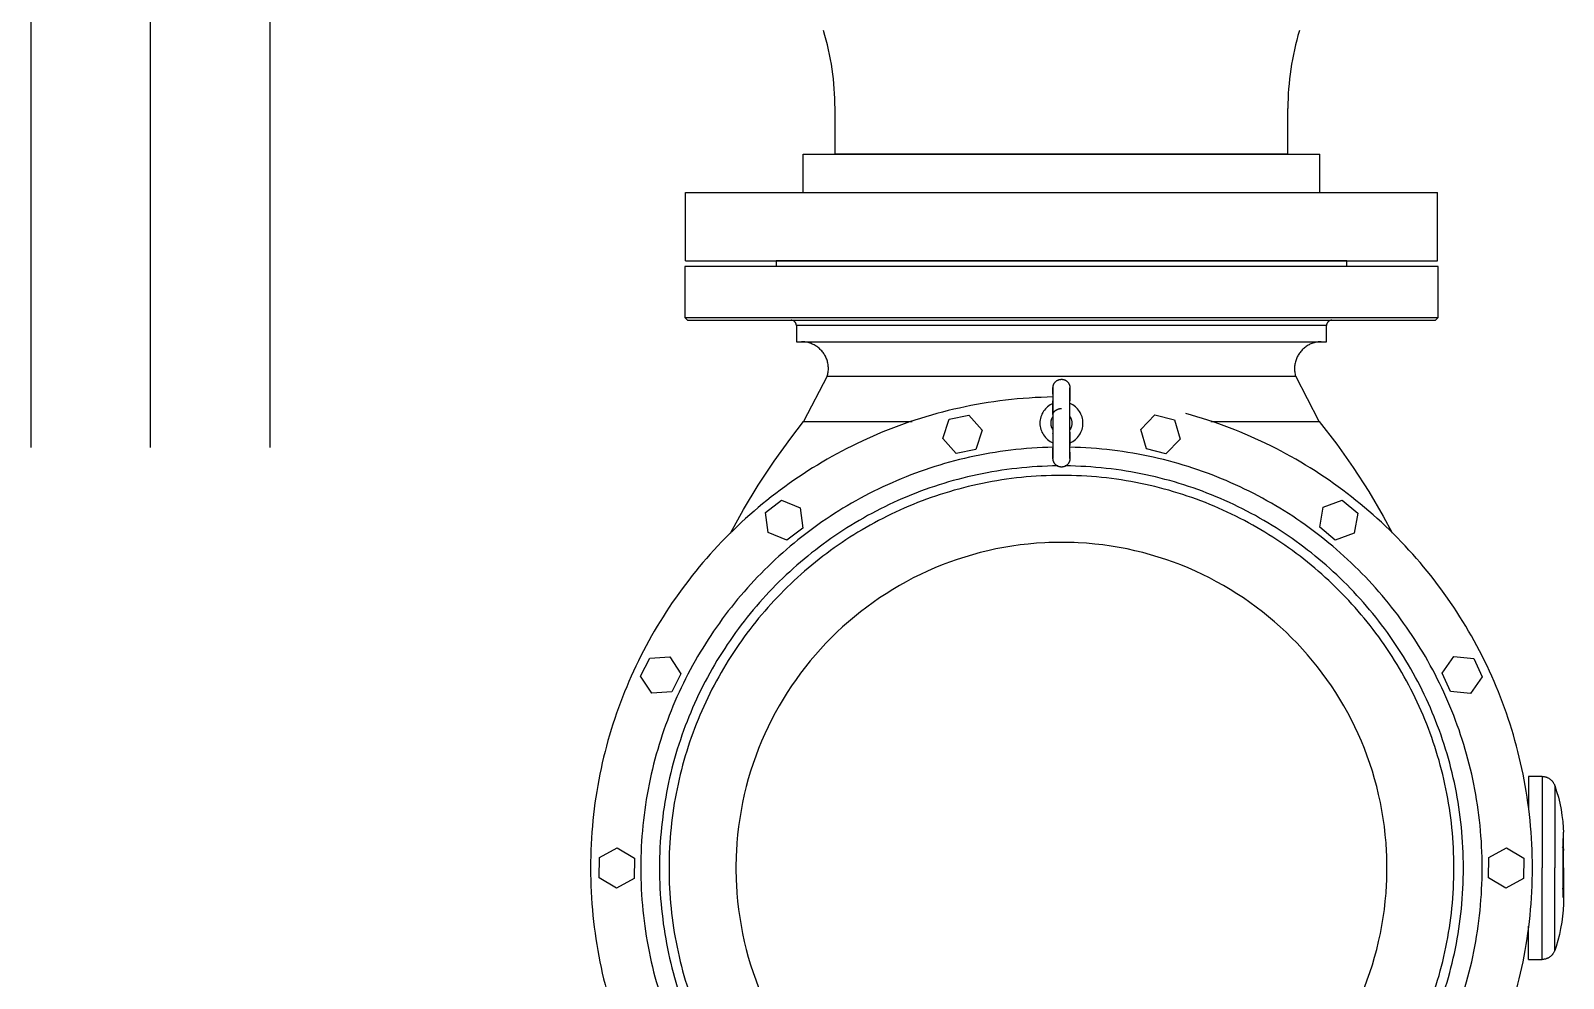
# Model space of a CAD drawing. Extents: x -181672 to 290600, y -29000 to 395522.
# Drawn here: x 13489 to 14059, y 33255 to 33607 of the extents above; entities that cross this region are included whole.
import ezdxf

# ---------------------------------------------------------------- set-up
doc = ezdxf.new("R2010")
doc.units = 0
doc.header["$LTSCALE"] = 10
doc.linetypes.add('XFM7P20PCW$0$Dashed', pattern=[2, 1, -1])

# ---------------------------------------------------------------- blocks, each defined once
blk = doc.blocks.new('XFM7P20PCW$0$A$Ccee4e352')
at = {"color": 1, "linetype": 'XFM7P20PCW$0$Dashed', "ltscale": 50}
for p, q in [((548.77, 198.99), (548.74, -1185.96)), ((593.22, 198.99), (593.19, -1185.96)), ((637.67, 198.98), (637.64, -1185.96)), ((847.66, -192.06), (847.66, -175.07)), ((1015.94, -192.06), (1015.94, -175.07)), ((835.76, -206.34), (835.76, -192.06)), ((835.76, -192.06), (1027.84, -192.06)), ((1015.94, -192.06), (847.66, -192.06)), ((1027.84, -206.34), (1027.84, -192.06)), ((792.1, -231.74), (792.1, -206.34)), ((792.1, -206.34), (1071.5, -206.34)), ((1071.5, -231.74), (1071.5, -206.34)), ((792.1, -231.74), (1071.5, -231.74)), ((825.8, -231.74), (825.8, -233.74)), ((1037.8, -231.74), (825.8, -231.74)), ((1037.8, -233.74), (1037.8, -231.74)), ((791.8, -233.74), (791.8, -252.74)), ((1071.8, -233.74), (791.8, -233.74)), ((1071.8, -252.74), (1071.8, -233.74)), ((791.8, -252.74), (792.8, -253.74)), ((791.8, -252.74), (1071.8, -252.74)), ((792.8, -253.74), (1070.8, -253.74)), ((833.3, -255.74), (833.3, -261.74)), ((1030.3, -255.74), (833.3, -255.74)), ((1030.3, -261.74), (1030.3, -255.74)), ((1070.8, -253.74), (1071.8, -252.74)), ((833.3, -261.74), (1030.3, -261.74)), ((844.77, -274.59), (835.98, -291.41)), ((844.77, -274.59), (1018.83, -274.59)), ((1027.62, -291.41), (1018.83, -274.59)), ((928.65, -281.77), (928.65, -281.74)), ((890.04, -290.53), (897.39, -289.01)), ((897.39, -289.01), (902.38, -294.62)), ((961.29, -294.31), (966.51, -288.92)), ((966.51, -288.92), (973.79, -290.74)), ((835.98, -291.41), (876.3, -291.41)), ((887.68, -297.65), (890.04, -290.53)), ((902.38, -294.62), (900.02, -301.75)), ((928.65, -295.81), (928.65, -295.76)), ((963.35, -301.53), (961.29, -294.31)), ((973.79, -290.74), (975.85, -297.96)), ((987.3, -291.41), (1027.62, -291.41)), ((892.66, -303.26), (887.68, -297.65)), ((900.02, -301.75), (892.66, -303.26)), ((970.63, -303.35), (963.35, -301.53)), ((975.85, -297.96), (970.63, -303.35)), ((821.84, -325.16), (827.81, -320.6)), ((827.81, -320.6), (834.73, -323.49)), ((834.73, -323.49), (835.7, -330.94)), ((1027.79, -330.64), (1029.06, -323.24)), ((1029.06, -323.24), (1036.11, -320.65)), ((1036.11, -320.65), (1041.87, -325.45)), ((822.8, -332.6), (821.84, -325.16)), ((1041.87, -325.45), (1040.6, -332.85)), ((829.73, -335.49), (822.8, -332.6)), ((835.7, -330.94), (829.73, -335.49)), ((1033.56, -335.44), (1027.79, -330.64)), ((1040.6, -332.85), (1033.56, -335.44)), ((775.42, -385.95), (778.82, -379.25)), ((778.82, -379.25), (786.31, -378.85)), ((786.31, -378.85), (790.41, -385.14)), ((1073.21, -384.83), (1077.57, -378.71)), ((1077.57, -378.71), (1085.04, -379.43)), ((1085.04, -379.43), (1088.16, -386.26)), ((779.52, -392.24), (775.42, -385.95)), ((790.41, -385.14), (787.01, -391.83)), ((1076.33, -391.65), (1073.21, -384.83)), ((1088.16, -386.26), (1083.8, -392.37)), ((787.01, -391.83), (779.52, -392.24)), ((1083.8, -392.37), (1076.33, -391.65)), ((1110.37, -423.24), (1105.3, -423.24)), ((1105.3, -423.24), (1105.3, -435.62)), ((1110.37, -423.24), (1110.37, -457.24)), ((1115.09, -426.59), (1115.09, -457.24)), ((1118.3, -457.24), (1118.3, -443.92)), ((760.13, -453.35), (766.71, -449.74)), ((766.71, -449.74), (773.13, -453.63)), ((1090.63, -453.35), (1097.21, -449.74)), ((1097.21, -449.74), (1103.63, -453.63)), ((1118.27, -446.24), (1118.27, -446.28)), ((759.97, -460.86), (760.13, -453.35)), ((773.13, -453.63), (772.97, -461.13)), ((1090.47, -460.86), (1090.63, -453.35)), ((1103.63, -453.63), (1103.47, -461.13)), ((766.39, -464.75), (759.97, -460.86)), ((772.97, -461.13), (766.39, -464.75)), ((1096.89, -464.75), (1090.47, -460.86)), ((1103.47, -461.13), (1096.89, -464.75)), ((1110.37, -491.24), (1110.37, -457.24)), ((1115.09, -487.9), (1115.09, -457.24)), ((1118.3, -457.24), (1118.3, -470.57)), ((1118.27, -468.21), (1118.27, -468.25)), ((1105.3, -491.24), (1105.3, -478.87)), ((1105.3, -491.24), (1110.37, -491.24))]:
    blk.add_line(p, q, dxfattribs=at)
at = {"color": 1, "linetype": 'XFM7P20PCW$0$Dashed', "ltscale": 50, "flags": 128}
for points in [[(833.3, -255.74), (833.3, -255.66), (833.29, -255.58), (833.29, -255.5), (833.27, -255.42), (833.26, -255.35), (833.24, -255.27), (833.22, -255.19), (833.2, -255.11), (833.17, -255.04), (833.14, -254.96), (833.11, -254.89), (833.07, -254.82), (833.04, -254.75), (832.99, -254.68), (832.95, -254.61), (832.9, -254.55), (832.86, -254.49), (832.8, -254.42), (832.75, -254.37), (832.69, -254.31), (832.63, -254.25), (832.57, -254.2), (832.51, -254.15), (832.45, -254.11), (832.38, -254.06), (832.31, -254.02), (832.24, -253.98), (832.17, -253.94), (832.1, -253.91), (832.02, -253.88), (831.95, -253.85), (831.87, -253.83), (831.8, -253.81), (831.72, -253.79), (831.64, -253.77), (831.56, -253.76), (831.48, -253.75), (831.4, -253.75), (831.32, -253.74)], [(1032.22, -253.75), (1032.14, -253.75), (1032.06, -253.76), (1031.98, -253.77), (1031.9, -253.78), (1031.82, -253.8), (1031.75, -253.82), (1031.67, -253.84), (1031.6, -253.87), (1031.52, -253.9), (1031.45, -253.93), (1031.38, -253.97), (1031.31, -254.01), (1031.24, -254.05), (1031.17, -254.09), (1031.11, -254.14), (1031.04, -254.19), (1030.98, -254.24), (1030.92, -254.29), (1030.87, -254.35), (1030.81, -254.41), (1030.76, -254.47), (1030.71, -254.53), (1030.66, -254.6), (1030.62, -254.66), (1030.58, -254.73), (1030.54, -254.8), (1030.5, -254.87), (1030.47, -254.94), (1030.44, -255.02), (1030.41, -255.09), (1030.38, -255.17), (1030.36, -255.25), (1030.34, -255.32), (1030.33, -255.4), (1030.32, -255.48), (1030.31, -255.56), (1030.3, -255.64), (1030.3, -255.72), (1030.3, -255.74)], [(845.19, -271.74), (845.18, -271.34), (845.15, -270.94), (845.11, -270.55), (845.06, -270.15), (844.99, -269.76), (844.9, -269.37), (844.8, -268.98), (844.68, -268.6), (844.55, -268.22), (844.4, -267.85), (844.23, -267.48), (844.06, -267.13), (843.87, -266.77), (843.66, -266.43), (843.44, -266.1), (843.21, -265.77), (842.96, -265.46), (842.7, -265.15), (842.44, -264.85), (842.15, -264.57), (841.86, -264.3), (841.56, -264.04), (841.25, -263.79), (840.92, -263.55), (840.59, -263.33), (840.25, -263.12), (839.9, -262.92), (839.54, -262.74), (839.18, -262.58), (838.81, -262.42), (838.43, -262.29), (838.05, -262.16), (837.67, -262.06), (837.28, -261.96), (836.89, -261.89), (836.49, -261.83), (836.09, -261.78), (835.69, -261.76), (835.29, -261.74), (835.19, -261.74)], [(1028.33, -261.75), (1028.01, -261.75), (1027.61, -261.78), (1027.22, -261.82), (1026.82, -261.87), (1026.43, -261.94), (1026.04, -262.03), (1025.65, -262.13), (1025.27, -262.25), (1024.89, -262.38), (1024.52, -262.53), (1024.15, -262.7), (1023.8, -262.87), (1023.44, -263.07), (1023.1, -263.27), (1022.77, -263.49), (1022.44, -263.72), (1022.13, -263.97), (1021.82, -264.23), (1021.52, -264.5), (1021.24, -264.78), (1020.97, -265.07), (1020.71, -265.37), (1020.46, -265.69), (1020.22, -266.01), (1020, -266.34), (1019.79, -266.68), (1019.59, -267.03), (1019.41, -267.39), (1019.24, -267.75), (1019.09, -268.12), (1018.96, -268.5), (1018.83, -268.88), (1018.73, -269.26), (1018.63, -269.65), (1018.56, -270.04), (1018.5, -270.44), (1018.45, -270.84), (1018.43, -271.24), (1018.41, -271.64), (1018.41, -271.74)], [(844.77, -274.59), (844.88, -274.2), (844.97, -273.82), (845.04, -273.42), (845.1, -273.03), (845.15, -272.63), (845.18, -272.23), (845.19, -271.83), (845.19, -271.74)], [(1018.41, -271.74), (1018.42, -272.14), (1018.44, -272.54), (1018.48, -272.94), (1018.54, -273.34), (1018.61, -273.73), (1018.7, -274.12), (1018.8, -274.51), (1018.83, -274.59)], [(928.65, -278.84), (928.65, -278.72), (928.66, -278.59), (928.67, -278.47), (928.69, -278.34), (928.71, -278.22), (928.74, -278.09), (928.77, -277.97), (928.81, -277.85), (928.85, -277.73), (928.9, -277.62), (928.95, -277.5), (929.01, -277.39), (929.07, -277.28), (929.13, -277.17), (929.2, -277.06), (929.27, -276.96), (929.35, -276.86), (929.43, -276.77), (929.52, -276.67), (929.61, -276.58), (929.7, -276.5), (929.79, -276.42), (929.89, -276.34), (929.99, -276.26), (930.1, -276.19), (930.21, -276.13), (930.32, -276.07), (930.43, -276.01), (930.54, -275.96), (930.66, -275.91), (930.78, -275.86), (930.9, -275.83), (931.02, -275.79), (931.14, -275.76), (931.26, -275.74), (931.39, -275.72), (931.51, -275.71), (931.64, -275.7), (931.77, -275.69), (931.8, -275.69)], [(928.65, -278.84), (928.65, -278.85), (928.65, -278.89), (928.65, -278.94), (928.65, -279.01), (928.65, -279.11), (928.65, -279.22), (928.65, -279.36), (928.65, -279.51), (928.65, -279.69), (928.65, -279.88), (928.65, -280.1), (928.65, -280.33), (928.65, -280.58), (928.65, -280.85), (928.65, -281.14), (928.65, -281.45), (928.65, -281.77), (928.65, -282.11), (928.65, -282.46), (928.65, -282.83), (928.65, -283.22), (928.65, -283.61), (928.65, -284.03), (928.65, -284.45), (928.65, -284.89), (928.65, -285.34), (928.65, -285.8), (928.65, -286.26), (928.65, -286.74), (928.65, -287.23), (928.65, -287.72), (928.65, -288.22), (928.65, -288.73), (928.65, -289.24), (928.65, -289.76), (928.65, -290.28), (928.65, -290.8), (928.65, -291.33), (928.65, -291.85), (928.65, -292.38), (928.65, -292.9), (928.65, -293.43), (928.65, -293.95), (928.65, -294.47), (928.65, -294.98), (928.65, -295.49), (928.65, -295.99), (928.65, -296.49), (928.65, -296.98), (928.65, -297.47), (928.65, -297.94), (928.65, -298.4), (928.65, -298.86), (928.65, -299.3), (928.65, -299.73), (928.65, -300.15), (928.65, -300.56), (928.65, -300.95), (928.65, -301.33), (928.65, -301.69), (928.65, -302.04), (928.65, -302.37), (928.65, -302.68), (928.65, -302.98), (928.65, -303.26), (928.65, -303.52), (928.65, -303.77), (928.65, -303.99), (928.65, -304.2), (928.65, -304.38), (928.65, -304.55), (928.65, -304.7), (928.65, -304.82), (928.65, -304.93), (928.65, -305.01), (928.65, -305.08), (928.65, -305.12), (928.65, -305.14), (928.65, -305.14)], [(928.65, -281.25), (928.65, -281.11), (928.65, -280.83), (928.65, -280.56), (928.65, -280.31), (928.65, -280.07), (928.65, -279.86), (928.65, -279.67), (928.65, -279.5), (928.65, -279.34), (928.65, -279.21), (928.65, -279.1), (928.65, -279), (928.65, -278.93), (928.65, -278.88), (928.65, -278.85), (928.65, -278.84)], [(931.8, -275.69), (931.93, -275.7), (932.05, -275.7), (932.18, -275.72), (932.3, -275.73), (932.43, -275.76), (932.55, -275.78), (932.67, -275.82), (932.79, -275.85), (932.91, -275.9), (933.03, -275.94), (933.14, -275.99), (933.25, -276.05), (933.37, -276.11), (933.47, -276.17), (933.58, -276.24), (933.68, -276.32), (933.78, -276.39), (933.88, -276.48), (933.97, -276.56), (934.06, -276.65), (934.15, -276.74), (934.23, -276.84), (934.31, -276.94), (934.38, -277.04), (934.45, -277.14), (934.52, -277.25), (934.58, -277.36), (934.64, -277.47), (934.69, -277.59), (934.74, -277.7), (934.78, -277.82), (934.82, -277.94), (934.85, -278.06), (934.88, -278.18), (934.9, -278.31), (934.92, -278.43), (934.94, -278.56), (934.95, -278.68), (934.95, -278.81), (934.95, -278.84)], [(934.95, -278.84), (934.95, -278.85), (934.95, -278.89), (934.95, -278.94), (934.95, -279.01), (934.95, -279.11), (934.95, -279.22), (934.95, -279.36), (934.95, -279.51), (934.95, -279.69), (934.95, -279.88), (934.95, -280.1), (934.95, -280.33), (934.95, -280.58), (934.95, -280.85), (934.95, -281.14), (934.95, -281.45), (934.95, -281.77), (934.95, -282.11), (934.95, -282.46), (934.95, -282.83), (934.95, -283.22), (934.95, -283.61), (934.95, -283.75)], [(934.95, -305.14), (934.95, -305.13), (934.95, -305.1), (934.95, -305.05), (934.95, -304.98), (934.95, -304.88), (934.95, -304.77), (934.95, -304.63), (934.95, -304.48), (934.95, -304.3), (934.95, -304.11), (934.95, -303.89), (934.95, -303.66), (934.95, -303.41), (934.95, -303.13), (934.95, -302.85), (934.95, -302.54), (934.95, -302.22), (934.95, -301.88), (934.95, -301.53), (934.95, -301.16), (934.95, -300.77), (934.95, -300.37), (934.95, -299.96), (934.95, -299.54), (934.95, -299.1), (934.95, -298.65), (934.95, -298.19), (934.95, -297.72), (934.95, -297.24), (934.95, -296.76), (934.95, -296.26), (934.95, -295.76), (934.95, -295.26), (934.95, -294.74), (934.95, -294.23), (934.95, -293.71), (934.95, -293.19), (934.95, -292.66), (934.95, -292.14), (934.95, -291.61), (934.95, -291.08), (934.95, -290.56), (934.95, -290.04), (934.95, -289.52), (934.95, -289.01), (934.95, -288.5), (934.95, -287.99), (934.95, -287.49), (934.95, -287), (934.95, -286.52), (934.95, -286.05), (934.95, -285.58), (934.95, -285.13), (934.95, -284.69), (934.95, -284.25), (934.95, -283.84), (934.95, -283.43), (934.95, -283.04), (934.95, -282.66), (934.95, -282.3), (934.95, -281.95), (934.95, -281.62), (934.95, -281.3), (934.95, -281.01), (934.95, -280.73), (934.95, -280.46), (934.95, -280.22), (934.95, -279.99), (934.95, -279.79), (934.95, -279.6), (934.95, -279.44), (934.95, -279.29), (934.95, -279.16), (934.95, -279.06), (934.95, -278.98), (934.95, -278.91), (934.95, -278.87), (934.95, -278.85), (934.95, -278.84)], [(928.65, -288.68), (928.65, -288.18), (928.65, -287.68), (928.65, -287.18), (928.65, -286.7), (928.65, -286.22), (928.65, -285.75), (928.65, -285.29), (928.65, -284.85), (928.65, -284.41), (928.65, -283.99), (928.65, -283.68)], [(808.79, -332.82), (813.63, -324.08), (819.14, -315), (825.01, -306.15), (831.22, -297.54), (835.98, -291.41)], [(934.95, -295.3), (934.95, -295.81), (934.95, -296.31), (934.95, -296.8), (934.95, -297.29), (934.95, -297.77), (934.95, -298.23), (934.95, -298.69), (934.95, -299.14), (934.95, -299.58), (934.95, -300), (934.95, -300.31)], [(1027.62, -291.41), (1034.09, -299.84), (1040.21, -308.51), (1045.98, -317.43), (1051.39, -326.57), (1054.73, -332.75)], [(928.65, -305.14), (928.65, -305.13), (928.65, -305.1), (928.65, -305.05), (928.65, -304.98), (928.65, -304.88), (928.65, -304.77), (928.65, -304.63), (928.65, -304.48), (928.65, -304.3), (928.65, -304.11), (928.65, -303.89), (928.65, -303.66), (928.65, -303.41), (928.65, -303.13), (928.65, -302.85), (928.65, -302.54), (928.65, -302.22), (928.65, -301.88), (928.65, -301.53), (928.65, -301.33)], [(931.8, -308.29), (931.67, -308.29), (931.55, -308.28), (931.42, -308.27), (931.3, -308.25), (931.17, -308.23), (931.05, -308.2), (930.93, -308.17), (930.81, -308.13), (930.69, -308.09), (930.57, -308.04), (930.46, -307.99), (930.35, -307.94), (930.23, -307.88), (930.13, -307.81), (930.02, -307.74), (929.92, -307.67), (929.82, -307.59), (929.72, -307.51), (929.63, -307.43), (929.54, -307.34), (929.45, -307.25), (929.37, -307.15), (929.29, -307.05), (929.22, -306.95), (929.15, -306.85), (929.08, -306.74), (929.02, -306.63), (928.96, -306.52), (928.91, -306.4), (928.86, -306.28), (928.82, -306.17), (928.78, -306.05), (928.75, -305.93), (928.72, -305.8), (928.7, -305.68), (928.68, -305.55), (928.66, -305.43), (928.65, -305.3), (928.65, -305.18), (928.65, -305.14)], [(934.95, -305.14), (934.95, -305.27), (934.94, -305.4), (934.93, -305.52), (934.91, -305.65), (934.89, -305.77), (934.86, -305.89), (934.83, -306.01), (934.79, -306.13), (934.75, -306.25), (934.7, -306.37), (934.65, -306.49), (934.59, -306.6), (934.53, -306.71), (934.47, -306.82), (934.4, -306.92), (934.33, -307.02), (934.25, -307.12), (934.17, -307.22), (934.08, -307.31), (933.99, -307.4), (933.9, -307.49), (933.81, -307.57), (933.71, -307.65), (933.61, -307.72), (933.5, -307.79), (933.39, -307.86), (933.28, -307.92), (933.17, -307.98), (933.06, -308.03), (932.94, -308.08), (932.82, -308.12), (932.7, -308.16), (932.58, -308.19), (932.46, -308.22), (932.34, -308.25), (932.21, -308.27), (932.09, -308.28), (931.96, -308.29), (931.83, -308.29), (931.8, -308.29)], [(934.95, -302.74), (934.95, -302.87), (934.95, -303.16), (934.95, -303.43), (934.95, -303.68), (934.95, -303.91), (934.95, -304.12), (934.95, -304.32), (934.95, -304.49), (934.95, -304.64), (934.95, -304.78), (934.95, -304.89), (934.95, -304.98), (934.95, -305.05), (934.95, -305.11), (934.95, -305.13), (934.95, -305.14)], [(1110.37, -423.24), (1110.57, -423.25), (1110.77, -423.26), (1110.97, -423.28), (1111.17, -423.31), (1111.37, -423.34), (1111.56, -423.39), (1111.75, -423.44), (1111.95, -423.5), (1112.13, -423.56), (1112.32, -423.64), (1112.5, -423.72), (1112.68, -423.81), (1112.86, -423.9), (1113.03, -424.01), (1113.2, -424.12), (1113.36, -424.23), (1113.52, -424.36), (1113.67, -424.48), (1113.82, -424.62), (1113.96, -424.76), (1114.1, -424.91), (1114.23, -425.06), (1114.35, -425.21), (1114.47, -425.38), (1114.58, -425.54), (1114.69, -425.71), (1114.78, -425.89), (1114.87, -426.07), (1114.96, -426.25), (1115.03, -426.43), (1115.09, -426.59)], [(1115.09, -426.59), (1115.81, -428.77), (1116.44, -430.98), (1116.98, -433.21), (1117.43, -435.46), (1117.78, -437.73), (1118.05, -440.01), (1118.23, -442.3), (1118.3, -443.92)], [(1117.9, -449.44), (1117.93, -449.47), (1117.96, -449.49), (1117.99, -449.52), (1118.02, -449.55), (1118.05, -449.58), (1118.07, -449.61), (1118.1, -449.64), (1118.12, -449.67), (1118.14, -449.7), (1118.16, -449.74), (1118.18, -449.77), (1118.2, -449.81), (1118.22, -449.84), (1118.23, -449.88), (1118.25, -449.92), (1118.26, -449.96), (1118.27, -450), (1118.28, -450.03), (1118.29, -450.07), (1118.29, -450.11), (1118.3, -450.15), (1118.3, -450.19), (1118.3, -450.23)], [(1118.27, -457.24), (1118.27, -456.8), (1118.27, -456.37), (1118.27, -455.93), (1118.27, -455.5), (1118.27, -455.06), (1118.27, -454.64), (1118.27, -454.21), (1118.27, -453.79), (1118.27, -453.38), (1118.27, -452.97), (1118.27, -452.57), (1118.27, -452.18), (1118.27, -451.79), (1118.27, -451.42), (1118.27, -451.05), (1118.27, -450.69), (1118.27, -450.35), (1118.27, -450.01), (1118.27, -449.69), (1118.27, -449.38), (1118.27, -449.08), (1118.27, -448.79), (1118.27, -448.52), (1118.27, -448.26), (1118.27, -448.01), (1118.27, -447.78), (1118.27, -447.57), (1118.27, -447.37), (1118.27, -447.19), (1118.27, -447.02), (1118.27, -446.87), (1118.27, -446.74), (1118.27, -446.62), (1118.27, -446.52), (1118.27, -446.43), (1118.27, -446.37), (1118.27, -446.32), (1118.27, -446.29), (1118.27, -446.28), (1118.27, -446.28)], [(1118.27, -446.28), (1118.27, -446.28), (1118.27, -446.31), (1118.27, -446.35), (1118.27, -446.42), (1118.27, -446.49), (1118.27, -446.59), (1118.27, -446.7), (1118.27, -446.83), (1118.27, -446.98), (1118.27, -447.14)], [(1118.3, -452.03), (1118.3, -451.85), (1118.3, -451.67), (1118.3, -451.51), (1118.3, -451.35), (1118.3, -451.21), (1118.3, -451.07), (1118.3, -450.94), (1118.3, -450.83), (1118.3, -450.72), (1118.3, -450.62), (1118.3, -450.54), (1118.3, -450.46), (1118.3, -450.4), (1118.3, -450.35), (1118.3, -450.3), (1118.3, -450.27), (1118.3, -450.25), (1118.3, -450.24)], [(1118.3, -450.25), (1118.3, -450.27), (1118.3, -450.29), (1118.3, -450.33), (1118.3, -450.38), (1118.3, -450.44), (1118.3, -450.52), (1118.3, -450.6), (1118.3, -450.69)], [(1118.27, -468.21), (1118.27, -468.2), (1118.27, -468.18), (1118.27, -468.13), (1118.27, -468.07), (1118.27, -467.99), (1118.27, -467.9), (1118.27, -467.78), (1118.27, -467.65), (1118.27, -467.51), (1118.27, -467.35), (1118.27, -467.17), (1118.27, -466.97), (1118.27, -466.76), (1118.27, -466.54), (1118.27, -466.3), (1118.27, -466.04), (1118.27, -465.77), (1118.27, -465.49), (1118.27, -465.19), (1118.27, -464.88), (1118.27, -464.56), (1118.27, -464.23), (1118.27, -463.89), (1118.27, -463.53), (1118.27, -463.17), (1118.27, -462.8), (1118.27, -462.41), (1118.27, -462.02), (1118.27, -461.62), (1118.27, -461.22), (1118.27, -460.81), (1118.27, -460.39), (1118.27, -459.97), (1118.27, -459.54), (1118.27, -459.11), (1118.27, -458.67), (1118.27, -458.24), (1118.27, -457.8), (1118.27, -457.36), (1118.27, -457.24)], [(1118.3, -464.26), (1118.3, -464.28), (1118.3, -464.32), (1118.29, -464.36), (1118.29, -464.4), (1118.28, -464.44), (1118.27, -464.48), (1118.26, -464.52), (1118.25, -464.56), (1118.24, -464.6), (1118.22, -464.63), (1118.21, -464.67), (1118.19, -464.71), (1118.17, -464.74), (1118.15, -464.77), (1118.13, -464.81), (1118.1, -464.84), (1118.08, -464.87), (1118.05, -464.9), (1118.03, -464.93), (1118, -464.96), (1117.97, -464.99), (1117.94, -465.01), (1117.91, -465.04)], [(1118.3, -464.24), (1118.3, -464.22), (1118.3, -464.19), (1118.3, -464.15), (1118.3, -464.1), (1118.3, -464.04), (1118.3, -463.97), (1118.3, -463.89), (1118.3, -463.79), (1118.3, -463.69), (1118.3, -463.58), (1118.3, -463.45), (1118.3, -463.32), (1118.3, -463.17), (1118.3, -463.02), (1118.3, -462.86), (1118.3, -462.69), (1118.3, -462.51), (1118.3, -462.42)], [(1118.3, -463.77), (1118.3, -463.86), (1118.3, -463.95), (1118.3, -464.02), (1118.3, -464.09), (1118.3, -464.14), (1118.3, -464.18), (1118.3, -464.21), (1118.3, -464.23), (1118.3, -464.24)], [(1118.3, -470.57), (1118.19, -472.86), (1117.98, -475.15), (1117.69, -477.43), (1117.3, -479.69), (1116.83, -481.94), (1116.26, -484.16), (1115.61, -486.36), (1115.09, -487.9)], [(1118.27, -467.38), (1118.27, -467.47), (1118.27, -467.62), (1118.27, -467.75), (1118.27, -467.87), (1118.27, -467.97), (1118.27, -468.05), (1118.27, -468.12), (1118.27, -468.17), (1118.27, -468.2), (1118.27, -468.21), (1118.27, -468.21)], [(1115.09, -487.9), (1115.02, -488.09), (1114.94, -488.27), (1114.86, -488.45), (1114.77, -488.63), (1114.67, -488.8), (1114.56, -488.97), (1114.45, -489.14), (1114.33, -489.3), (1114.21, -489.45), (1114.07, -489.6), (1113.94, -489.75), (1113.79, -489.89), (1113.65, -490.02), (1113.49, -490.15), (1113.33, -490.27), (1113.17, -490.39), (1113, -490.5), (1112.83, -490.6), (1112.65, -490.69), (1112.47, -490.78), (1112.29, -490.86), (1112.1, -490.93), (1111.92, -491), (1111.72, -491.06), (1111.53, -491.11), (1111.34, -491.15), (1111.14, -491.18), (1110.94, -491.21), (1110.74, -491.23), (1110.54, -491.24), (1110.37, -491.24)]]:
    blk.add_lwpolyline(points, dxfattribs=at)
at = {"color": 1, "linetype": 'XFM7P20PCW$0$Dashed', "ltscale": 50}
for centre, radius, start, end in [((747.66, -175.07), 100, 0, 16.7984), ((1115.94, -175.07), 100, 163.2016, 180), ((931.8, -457.24), 175, 91.0269, 268.9804), ((931.8, -291.99), 8, 113.3416, 179.9999), ((931.8, -457.24), 175, 271.0205, 88.9799), ((931.8, -291.99), 8, 359.9999, 66.591), ((931.8, -291.99), 4, 141.4714, 179.9999), ((931.8, -291.99), 4, 359.9999, 38.0342), ((931.8, -291.99), 8, 179.9999, 246.5694), ((931.8, -291.99), 4, 179.9999, 218.0347), ((931.8, -291.99), 4, 321.4707, 359.9999), ((931.8, -291.99), 8, 293.3769, 359.9999), ((931.8, -457.24), 156.34, 91.1476, 268.8491), ((931.8, -457.24), 156.34, 271.141, 88.8596), ((931.8, -457.24), 149.38, 90.5413, 269.4585), ((931.8, -457.24), 145.83, 89.9999, 269.9999), ((931.8, -457.24), 145.83, 269.9999, 89.9999), ((931.8, -457.24), 149.38, 270.5413, 89.4585), ((931.8, -457.24), 120.96, 89.9999, 269.9999), ((931.8, -457.24), 120.96, 269.9999, 89.9999)]:
    blk.add_arc(centre, radius, start, end, dxfattribs=at)
blk.add_open_spline([(928.65, -288.72), (928.65, -288.7), (928.64, -288.65), (928.66, -288.52), (928.72, -288.32), (928.83, -288.11), (928.94, -287.94), (929.06, -287.77), (929.23, -287.57), (929.59, -287.25), (930.14, -286.89), (930.91, -286.62), (931.5, -286.54), (931.8, -286.54)], degree=3, knots=[0.25, 0.25, 0.25, 0.25, 0.28125, 0.3125, 0.375, 0.4375, 0.46875, 0.5, 0.5625, 0.625, 0.75, 0.875, 1, 1, 1, 1], dxfattribs=at)
blk = doc.blocks.new('XFM7P20PCW')
blk.add_blockref('XFM7P20PCW$0$A$Ccee4e352', (12940.35159, 33752.84065))

msp = doc.modelspace()

# ---------------------------------------------------------------- block references
msp.add_blockref('XFM7P20PCW', (0, 0))

doc.saveas('drawing.dxf')
